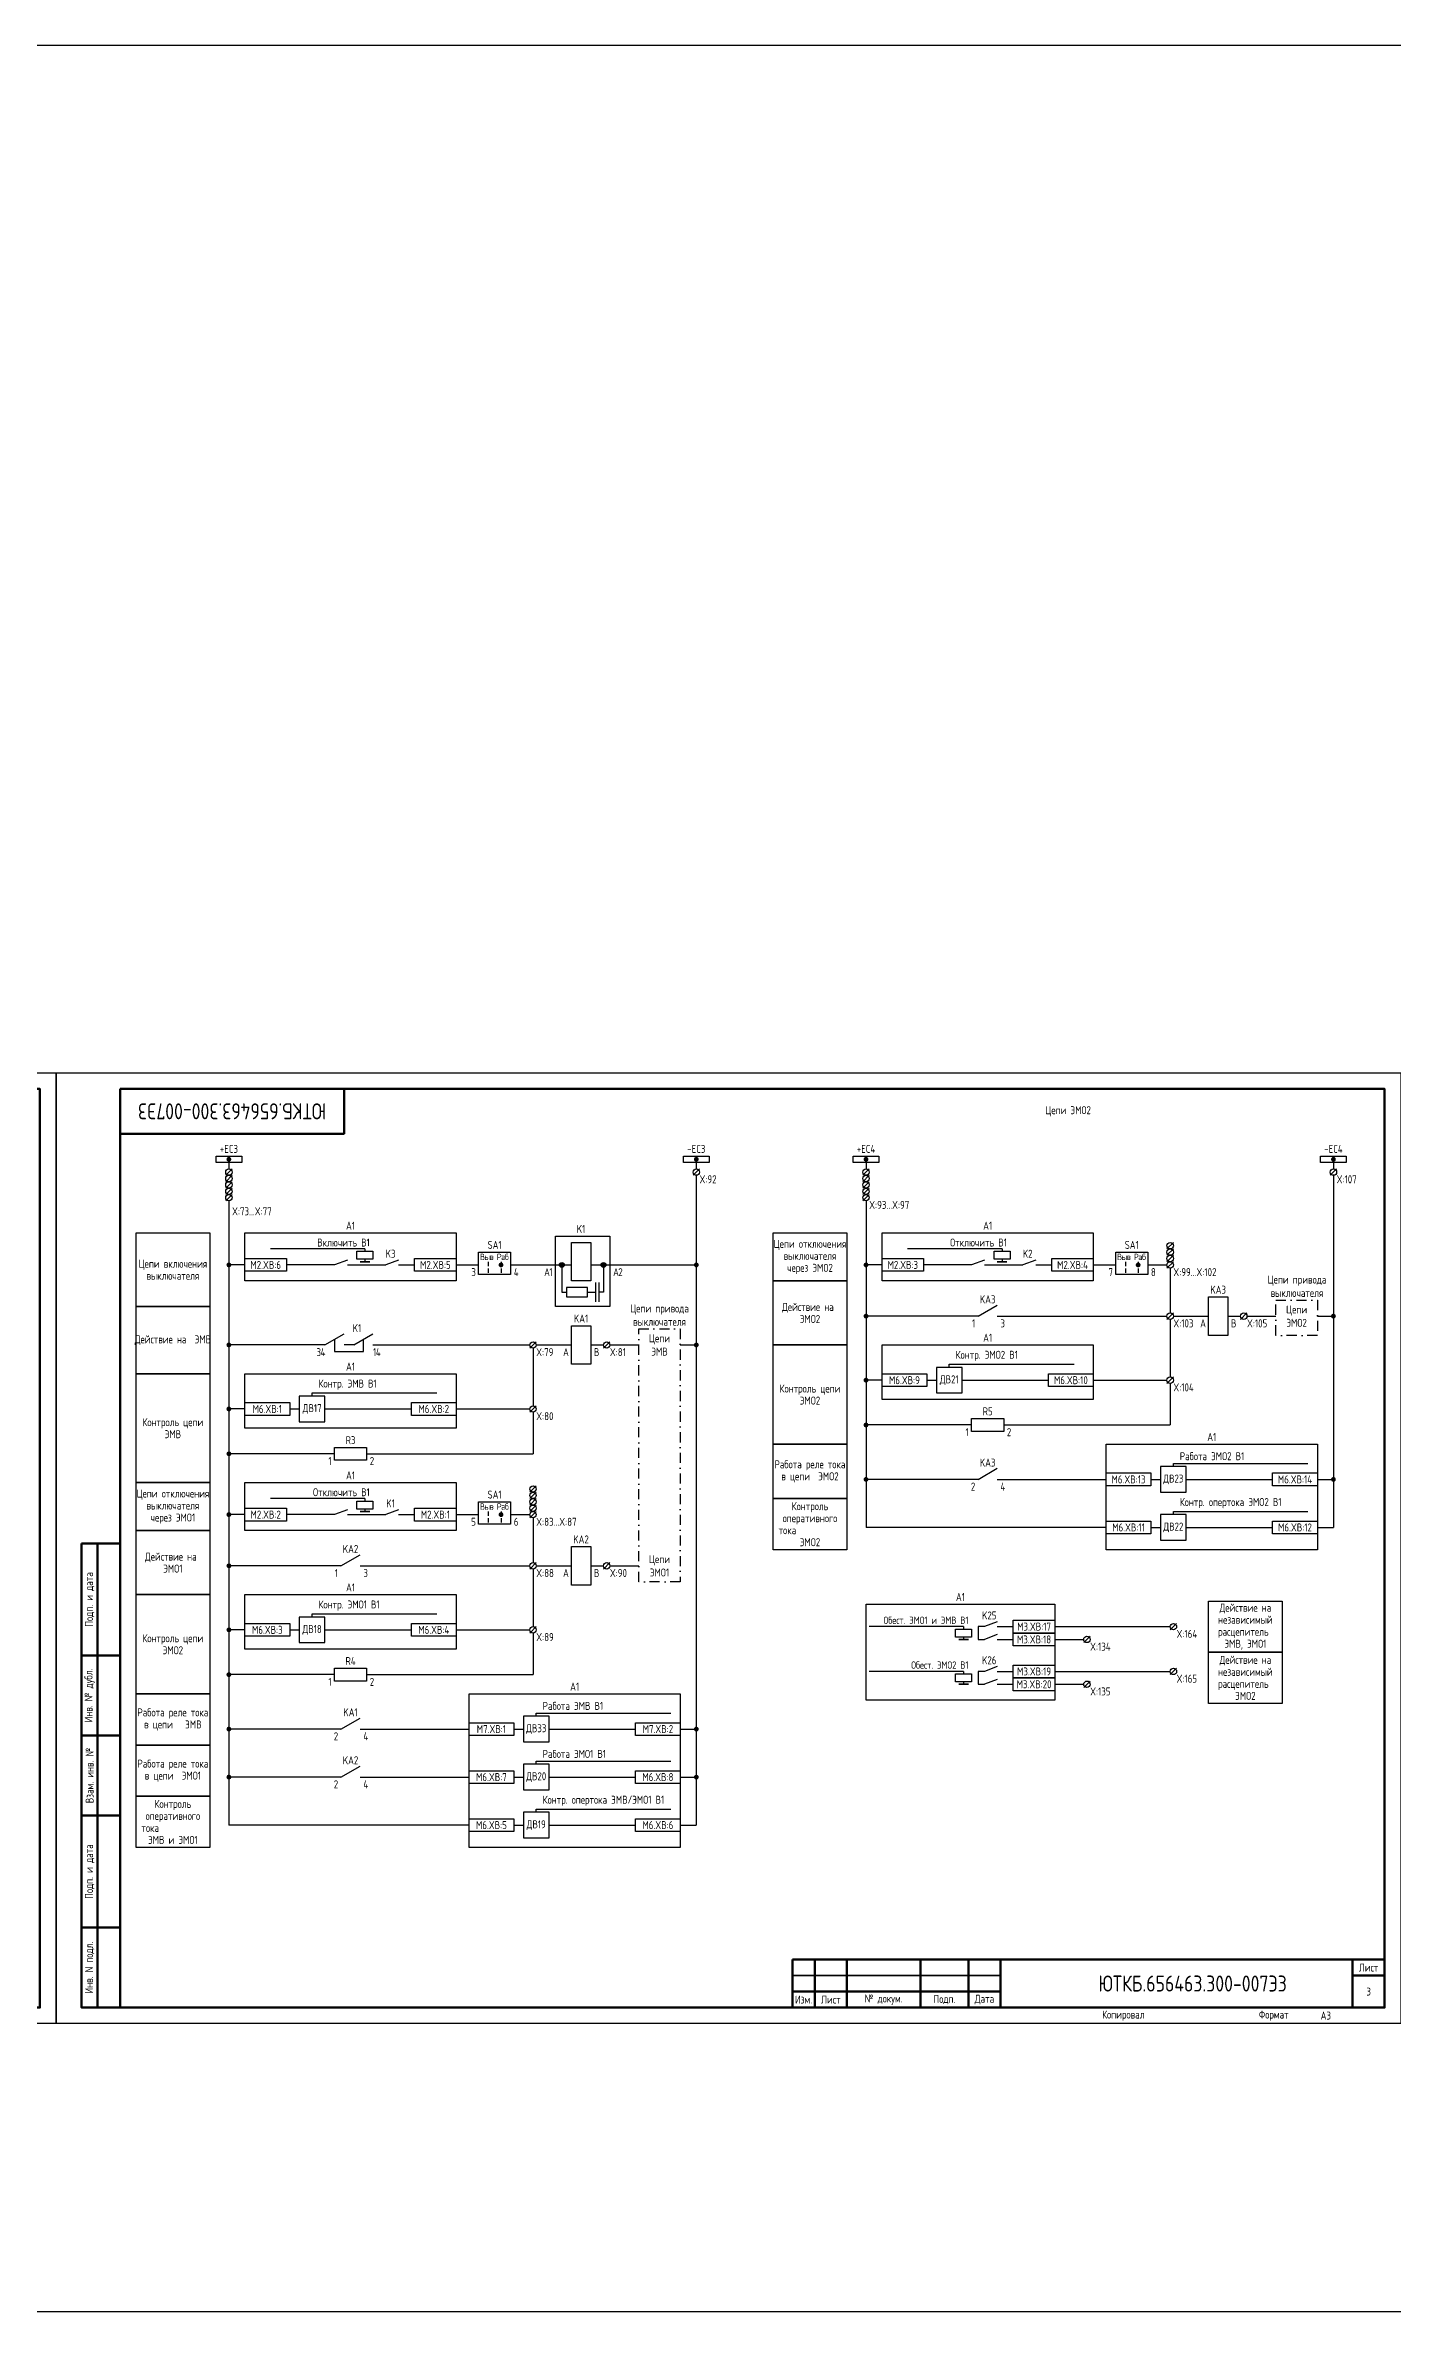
# Model space of a CAD drawing. Header units: millimetres. Extents: x -936 to 3453, y -90 to 618.
# Drawn here: x 837 to 1258, y -90 to 618 of the extents above; entities that cross this region are included whole.
import ezdxf

# ---------------------------------------------------------------- set-up
doc = ezdxf.new("R2010")
doc.units = ezdxf.units.MM
doc.linetypes.add('штрихпунктирная', pattern=[25.4, 12.7, -6.35, 0, -6.35])
doc.styles.add('Gost_type_A', font='GOST_0.TTF')

# ---------------------------------------------------------------- blocks, each defined once
blk = doc.blocks.new('Формат_А3')
blk.add_lwpolyline([(-420, 297), (0, 297), (0, 0), (-420, 0)], close=True)
at = {"lineweight": 50}
blk.add_lwpolyline([(-400, 292), (-5, 292), (-5, 5), (-400, 5)], close=True, dxfattribs=at)
blk = doc.blocks.new('Штамп угловой верхний')
at = {"lineweight": 50}
blk.add_lwpolyline([(0, 0), (70, 0), (70, -14), (0, -14)], close=True, dxfattribs=at)
blk = doc.blocks.new('Штамп левый нижний')
at = {"lineweight": 50}
for points in [[(-12, 145), (-7, 145), (-7, 110), (-12, 110)], [(-7, 145), (0, 145), (0, 110), (-7, 110)], [(-12, 110), (-7, 110), (-7, 85), (-12, 85)], [(-7, 110), (0, 110), (0, 85), (-7, 85)], [(-12, 85), (-7, 85), (-7, 60), (-12, 60)], [(-7, 85), (0, 85), (0, 60), (-7, 60)], [(-12, 60), (-7, 60), (-7, 25), (-12, 25)], [(-7, 60), (0, 60), (0, 25), (-7, 25)], [(-12, 25), (-7, 25), (-7, 0), (-12, 0)], [(-7, 25), (0, 25), (0, 0), (-7, 0)]]:
    blk.add_lwpolyline(points, close=True, dxfattribs=at)
at = {"char_height": 2.5, "attachment_point": 5, "rotation": 90, "style": 'Gost_type_A'}
for s, insert, width in [('Подп. и дата', (-9.5, 127.5), 35), ('Инв. № дубл.', (-9.5, 97.5), 25), ('Взам. инв. №', (-9.5, 72.5), 25), ('Подп. и дата', (-9.5, 42.5), 35), ('Инв. N подл.', (-9.5, 12.5), 25)]:
    blk.add_mtext(s, dxfattribs=dict(at, insert=insert, width=width))
blk = doc.blocks.new('Штамп малый нижний')
at = {"lineweight": 50}
for points in [[(-185, 15), (-178, 15), (-178, 5), (-185, 5)], [(-178, 15), (-168, 15), (-168, 5), (-178, 5)], [(-168, 15), (-145, 15), (-145, 5), (-168, 5)], [(-145, 15), (-130, 15), (-130, 5), (-145, 5)], [(-130, 15), (-120, 15), (-120, 5), (-130, 5)], [(-120, 15), (-10, 15), (-10, 0), (-120, 0)], [(-10, 15), (0, 15), (0, 10), (-10, 10)], [(-10, 10), (0, 10), (0, 0), (-10, 0)], [(-185, 5), (-178, 5), (-178, 0), (-185, 0)], [(-178, 5), (-168, 5), (-168, 0), (-178, 0)], [(-168, 5), (-145, 5), (-145, 0), (-168, 0)], [(-145, 5), (-130, 5), (-130, 0), (-145, 0)], [(-130, 5), (-120, 5), (-120, 0), (-130, 0)]]:
    blk.add_lwpolyline(points, close=True, dxfattribs=at)
for points in [[(-185, 15), (-178, 15), (-178, 10), (-185, 10)], [(-178, 15), (-168, 15), (-168, 10), (-178, 10)], [(-168, 15), (-145, 15), (-145, 10), (-168, 10)], [(-145, 15), (-130, 15), (-130, 10), (-145, 10)], [(-130, 15), (-120, 15), (-120, 10), (-130, 10)], [(-185, 10), (-178, 10), (-178, 5), (-185, 5)], [(-178, 10), (-168, 10), (-168, 5), (-178, 5)], [(-168, 10), (-145, 10), (-145, 5), (-168, 5)], [(-145, 10), (-130, 10), (-130, 5), (-145, 5)], [(-130, 10), (-120, 10), (-120, 5), (-130, 5)]]:
    blk.add_lwpolyline(points, close=True)
at = {"char_height": 2.5, "style": 'Gost_type_A'}
for s, insert, width, attachment_point in [('Лист', (-5, 12.5), 10, 5), ('Изм.', (-181.5, 2.5), 7, 5), ('Лист', (-173, 2.5), 10, 5), ('№ докум.', (-156.5, 2.5), 23, 5), ('Подп.', (-137.5, 2.5), 15, 5), ('Дата', (-125, 2.5), 10, 5), ('Копировал', (-75, -2.53), 13.1202, 6), ('Формат', (-30, -2.53), 13.1202, 6)]:
    blk.add_mtext(s, dxfattribs=dict(at, insert=insert, width=width, attachment_point=attachment_point))
blk = doc.blocks.new('POINT')
at = {"const_width": 0.75}
blk.add_lwpolyline([(-0.375, 0, 1), (0.375, 0, 1)], format="xyb", close=True, dxfattribs=at)
blk = doc.blocks.new('Шинка')
blk.add_lwpolyline([(-4, 1), (4, 1), (4, -1), (-4, -1)], close=True)
blk.add_blockref('POINT', (0, 0))
blk = doc.blocks.new('Переключатель_положение')
for p, q in [((2, 1), (2, -0.34)), ((2, -1.14), (2, -2.49))]:
    blk.add_line(p, q)

msp = doc.modelspace()

# ---------------------------------------------------------------- hatches: boundary and pattern name
at = {"ltscale": 4.8}
h = msp.add_hatch(color=256, dxfattribs=at)
edge = h.paths.add_edge_path()
edge.add_arc((998, 237), 0.75, 0, 360)
h = msp.add_hatch(color=256, dxfattribs=at)
edge = h.paths.add_edge_path()
edge.add_arc((1011, 237), 0.75, 0, 360)

# ---------------------------------------------------------------- linework, layer by layer
for p, q in [((894, 270), (894, 267)), ((1040, 270), (1040, 267)), ((1093, 270), (1093, 267)), ((1239, 270), (1239, 267)), ((895, 267), (893, 265)), ((895, 265), (893, 263)), ((895, 263), (893, 261)), ((1041, 267), (1039, 265)), ((1040, 265), (1040, 62)), ((1094, 267), (1092, 265)), ((1094, 265), (1092, 263)), ((1094, 263), (1092, 261)), ((1240, 267), (1238, 265)), ((1239, 265), (1239, 155)), ((895, 261), (893, 259)), ((895, 259), (893, 257)), ((894, 257), (894, 62)), ((1094, 261), (1092, 259)), ((1094, 259), (1092, 257)), ((1093, 257), (1093, 155)), ((936.5, 242), (907, 242)), ((936.5, 242), (936.5, 241.25)), ((1135.5, 242), (1106, 242)), ((1135.5, 242), (1135.5, 241.25)), ((1189, 244), (1187, 242)), ((1189, 242), (1187, 240)), ((899, 237), (894, 237)), ((927, 237), (912, 237)), ((931, 237), (943, 237)), ((936.5, 238.75), (936.5, 238)), ((965, 237), (972, 237)), ((982, 237), (1001, 237)), ((1007, 237), (1040, 237)), ((1098, 237), (1093, 237)), ((1126, 237), (1111, 237)), ((1130, 237), (1142, 237)), ((1135.5, 238.75), (1135.5, 238)), ((1164, 237), (1171, 237)), ((1181, 237), (1187, 237)), ((1189, 240), (1187, 238)), ((1189, 238), (1187, 236)), ((1188, 236), (1188, 222)), ((1128, 221), (1093, 221)), ((1128, 221), (1134, 224.46)), ((1134, 221), (1187, 221)), ((1189, 222), (1187, 220)), ((1188, 220), (1188, 202)), ((1189, 221), (1200, 221)), ((1206, 221), (1210, 221)), ((1212, 222), (1210, 220)), ((924, 212), (930, 215.46)), ((933, 212), (939, 215.46)), ((990, 213), (988, 211)), ((1013, 213), (1011, 211)), ((924, 212), (894, 212)), ((933, 212), (930, 212)), ((939, 212), (988, 212)), ((989, 211), (989, 193)), ((990, 212), (1001, 212)), ((1007, 212), (1011, 212)), ((1119, 206), (1158, 206)), ((1119, 205), (1119, 206)), ((1098, 201), (1093, 201)), ((1112, 201), (1115, 201)), ((1123, 201), (1150, 201)), ((1164, 201), (1187, 201)), ((1189, 202), (1187, 200)), ((1188, 200), (1188, 187)), ((899, 192), (894, 192)), ((913, 192), (916, 192)), ((920, 197), (959, 197)), ((920, 196), (920, 197)), ((924, 192), (951, 192)), ((965, 192), (988, 192)), ((990, 193), (988, 191)), ((989, 191), (989, 178)), ((1126, 187), (1093, 187)), ((1136, 187), (1188, 187)), ((927, 178), (894, 178)), ((937, 178), (989, 178)), ((1128, 170), (1093, 170)), ((1128, 170), (1134, 173.46)), ((1134, 170), (1168, 170)), ((1182, 170), (1185, 170)), ((1189, 175), (1231, 175)), ((1189, 174), (1189, 175)), ((1193, 170), (1220, 170)), ((1234, 170), (1239, 170)), ((936.5, 164), (907, 164)), ((936.5, 164), (936.5, 163.25)), ((990, 168), (988, 166)), ((990, 166), (988, 164)), ((990, 164), (988, 162)), ((899, 159), (894, 159)), ((927, 159), (912, 159)), ((931, 159), (943, 159)), ((936.5, 160.75), (936.5, 160)), ((965, 159), (972, 159)), ((982, 159), (988, 159)), ((990, 162), (988, 160)), ((990, 160), (988, 158)), ((989, 158), (989, 144)), ((1189, 160), (1231, 160)), ((1189, 159), (1189, 160)), ((1168, 155), (1093, 155)), ((1182, 155), (1185, 155)), ((1193, 155), (1220, 155)), ((1234, 155), (1239, 155)), ((929, 143), (894, 143)), ((929, 143), (935, 146.46)), ((935, 143), (988, 143)), ((990, 144), (988, 142)), ((989, 142), (989, 124)), ((990, 143), (1001, 143)), ((1007, 143), (1011, 143)), ((1013, 144), (1011, 142)), ((920, 128), (959, 128)), ((920, 127), (920, 128)), ((899, 123), (894, 123)), ((913, 123), (916, 123)), ((924, 123), (951, 123)), ((965, 123), (988, 123)), ((990, 124), (988, 122)), ((989, 122), (989, 109)), ((1123.5, 124), (1094, 124)), ((1123.5, 124), (1123.5, 123.25)), ((1123.5, 120.75), (1123.5, 120)), ((1163.01, 121), (1161.01, 119)), ((1190.01, 125), (1188.01, 123)), ((1152, 120), (1161, 120)), ((927, 109), (894, 109)), ((937, 109), (989, 109)), ((1123.5, 110), (1094, 110)), ((1123.5, 110), (1123.5, 109.25)), ((1123.5, 106.75), (1123.5, 106)), ((1163.01, 107), (1161.01, 105)), ((1190.01, 111), (1188.01, 109)), ((1152, 106), (1161, 106)), ((929, 92), (935, 95.46)), ((990, 97), (1032, 97)), ((990, 96), (990, 97)), ((929, 92), (894, 92)), ((935, 92), (969, 92)), ((983, 92), (986, 92)), ((994, 92), (1021, 92)), ((1035, 92), (1040, 92)), ((929, 77), (935, 80.46)), ((990, 82), (1032, 82)), ((990, 81), (990, 82)), ((929, 77), (894, 77)), ((935, 77), (969, 77)), ((983, 77), (986, 77)), ((994, 77), (1021, 77)), ((1035, 77), (1040, 77)), ((990, 67), (1032, 67)), ((990, 66), (990, 67)), ((969, 62), (894, 62)), ((983, 62), (986, 62)), ((994, 62), (1021, 62)), ((1035, 62), (1040, 62))]:
    msp.add_line(p, q)
at = {"ltscale": 4.32}
for p, q in [((931, 238.5), (927, 237)), ((947, 238.5), (943, 237)), ((1130, 238.5), (1126, 237)), ((1146, 238.5), (1142, 237)), ((931, 160.5), (927, 159)), ((947, 160.5), (943, 159)), ((1134, 125.5), (1130, 124)), ((1134, 121.5), (1130, 120)), ((1134, 111.5), (1130, 110)), ((1134, 107.5), (1130, 106))]:
    msp.add_line(p, q, dxfattribs=at)
at = {"ltscale": 1.08}
for p, q in [((947, 237), (952, 237)), ((1146, 237), (1151, 237)), ((947, 159), (952, 159)), ((1130, 124), (1128, 124)), ((1128, 124), (1128, 120)), ((1134, 124), (1139, 124)), ((1128, 120), (1130, 120)), ((1134, 120), (1139, 120)), ((1130, 110), (1128, 110)), ((1128, 110), (1128, 106)), ((1134, 110), (1139, 110)), ((1128, 106), (1130, 106)), ((1134, 106), (1139, 106))]:
    msp.add_line(p, q, dxfattribs=at)
at = {"ltscale": 4.8}
for p, q in [((998, 237), (998, 228.5)), ((1011, 237), (1011, 228.5)), ((998, 228.5), (999.5, 228.5)), ((1006, 228.5), (1008.5, 228.5)), ((1008.5, 231.5), (1008.5, 225.5)), ((1009.5, 231.5), (1009.5, 225.5)), ((1011, 228.5), (1009.5, 228.5))]:
    msp.add_line(p, q, dxfattribs=at)
at = {"ltscale": 0.75}
for p, q in [((1212, 221), (1221, 221)), ((1234, 221), (1239, 221)), ((1013, 212), (1022, 212)), ((1035, 212), (1040, 212)), ((1013, 143), (1022, 143))]:
    msp.add_line(p, q, dxfattribs=at)
at = {"color": 0, "ltscale": 0.5}
for p, q in [((927, 213.73), (927, 210)), ((936, 210), (936, 213.73)), ((927, 210), (936, 210))]:
    msp.add_line(p, q, dxfattribs=at)
at = {"ltscale": 4}
for p, q in [((1152, 124), (1188.01, 124)), ((1152, 110), (1188.01, 110))]:
    msp.add_line(p, q, dxfattribs=at)
for points in [[(-936, 618), (3453, 618), (3453, -90), (-936, -90)], [(888, 224), (865, 224), (865, 247), (888, 247)], [(899, 247), (965, 247), (965, 232), (899, 232)], [(939, 241.25), (939, 238.75), (934, 238.75), (934, 241.25)], [(972, 241), (982, 241), (982, 234), (972, 234)], [(996, 246), (1013, 246), (1013, 224), (996, 224)], [(1001, 244), (1007, 244), (1007, 232), (1001, 232)], [(1087, 232), (1064, 232), (1064, 247), (1087, 247)], [(1098, 247), (1164, 247), (1164, 232), (1098, 232)], [(1138, 241.25), (1138, 238.75), (1133, 238.75), (1133, 241.25)], [(1171, 241), (1181, 241), (1181, 234), (1171, 234)], [(899, 239), (912, 239), (912, 235), (899, 235)], [(938, 238), (935, 238)], [(952, 239), (965, 239), (965, 235), (952, 235)], [(1098, 239), (1111, 239), (1111, 235), (1098, 235)], [(1137, 238), (1134, 238)], [(1151, 239), (1164, 239), (1164, 235), (1151, 235)], [(1087, 212), (1064, 212), (1064, 232), (1087, 232)], [(1200, 227), (1206, 227), (1206, 215), (1200, 215)], [(888, 203), (865, 203), (865, 224), (888, 224)], [(1001, 218), (1007, 218), (1007, 206), (1001, 206)], [(1087, 181), (1064, 181), (1064, 212), (1087, 212)], [(1098, 212), (1164, 212), (1164, 195), (1098, 195)], [(888, 169), (865, 169), (865, 203), (888, 203)], [(899, 203), (965, 203), (965, 186), (899, 186)], [(1098, 203), (1112, 203), (1112, 199), (1098, 199)], [(1150, 203), (1164, 203), (1164, 199), (1150, 199)], [(899, 194), (913, 194), (913, 190), (899, 190)], [(951, 194), (965, 194), (965, 190), (951, 190)], [(1126, 189), (1136, 189), (1136, 185), (1126, 185)], [(927, 180), (937, 180), (937, 176), (927, 176)], [(1087, 164), (1064, 164), (1064, 181), (1087, 181)], [(1168, 181), (1234, 181), (1234, 148), (1168, 148)], [(1168, 172), (1182, 172), (1182, 168), (1168, 168)], [(1220, 172), (1234, 172), (1234, 168), (1220, 168)], [(888, 154), (865, 154), (865, 169), (888, 169)], [(899, 169), (965, 169), (965, 154), (899, 154)], [(939, 163.25), (939, 160.75), (934, 160.75), (934, 163.25)], [(972, 163), (982, 163), (982, 156), (972, 156)], [(1087, 148), (1064, 148), (1064, 164), (1087, 164)], [(899, 161), (912, 161), (912, 157), (899, 157)], [(938, 160), (935, 160)], [(952, 161), (965, 161), (965, 157), (952, 157)], [(1168, 157), (1182, 157), (1182, 153), (1168, 153)], [(1220, 157), (1234, 157), (1234, 153), (1220, 153)], [(888, 134), (865, 134), (865, 154), (888, 154)], [(1001, 149), (1007, 149), (1007, 137), (1001, 137)], [(888, 103), (865, 103), (865, 134), (888, 134)], [(899, 134), (965, 134), (965, 117), (899, 117)], [(1093, 131), (1152, 131), (1152, 101), (1093, 101)], [(1223, 116), (1200, 116), (1200, 132), (1223, 132)], [(899, 125), (913, 125), (913, 121), (899, 121)], [(951, 125), (965, 125), (965, 121), (951, 121)], [(1126, 123.25), (1126, 120.75), (1121, 120.75), (1121, 123.25)], [(1139, 126), (1152, 126), (1152, 122), (1139, 122)], [(1139, 122), (1152, 122), (1152, 118), (1139, 118)], [(1125, 120), (1122, 120)], [(1223, 100), (1200, 100), (1200, 116), (1223, 116)], [(927, 111), (937, 111), (937, 107), (927, 107)], [(1126, 109.25), (1126, 106.75), (1121, 106.75), (1121, 109.25)], [(1139, 112), (1152, 112), (1152, 108), (1139, 108)], [(1139, 108), (1152, 108), (1152, 104), (1139, 104)], [(888, 87), (865, 87), (865, 103), (888, 103)], [(969, 103), (1035, 103), (1035, 55), (969, 55)], [(1125, 106), (1122, 106)], [(969, 94), (983, 94), (983, 90), (969, 90)], [(1021, 94), (1035, 94), (1035, 90), (1021, 90)], [(888, 71), (865, 71), (865, 87), (888, 87)], [(969, 79), (983, 79), (983, 75), (969, 75)], [(1021, 79), (1035, 79), (1035, 75), (1021, 75)], [(888, 55), (865, 55), (865, 71), (888, 71)], [(969, 64), (983, 64), (983, 60), (969, 60)], [(1021, 64), (1035, 64), (1035, 60), (1021, 60)]]:
    msp.add_lwpolyline(points, close=True)
at = {"ltscale": 4.8}
msp.add_lwpolyline([(999.5, 227), (1006, 227), (1006, 230), (999.5, 230)], close=True, dxfattribs=at)
at = {"linetype": 'штрихпунктирная', "ltscale": 0.25}
for points in [[(1221, 226), (1234, 226), (1234, 215), (1221, 215)], [(1022, 217), (1035, 217), (1035, 138), (1022, 138)]]:
    msp.add_lwpolyline(points, close=True, dxfattribs=at)
at = {"ltscale": 4}
for points in [[(1115, 197), (1123, 197), (1123, 205), (1115, 205)], [(916, 188), (924, 188), (924, 196), (916, 196)], [(1185, 166), (1193, 166), (1193, 174), (1185, 174)], [(1185, 151), (1193, 151), (1193, 159), (1185, 159)], [(916, 119), (924, 119), (924, 127), (916, 127)], [(986, 88), (994, 88), (994, 96), (986, 96)], [(986, 73), (994, 73), (994, 81), (986, 81)], [(986, 58), (994, 58), (994, 66), (986, 66)]]:
    msp.add_lwpolyline(points, close=True, dxfattribs=at)
for centre in [(894, 266), (894, 264), (894, 262), (1040, 266), (1093, 266), (1093, 264), (1093, 262), (1239, 266), (894, 260), (894, 258), (1093, 260), (1093, 258), (1188, 243), (1188, 241), (1188, 239), (1188, 237), (1188, 221), (1211, 221), (989, 212), (1012, 212), (1188, 201), (989, 192), (989, 167), (989, 165), (989, 163), (989, 161), (989, 159), (989, 143), (1012, 143), (989, 123), (1162.01, 120), (1189.01, 124), (1162.01, 106), (1189.01, 110)]:
    msp.add_circle(centre, 1)
at = {"ltscale": 4.8}
for centre in [(998, 237), (1011, 237)]:
    msp.add_circle(centre, 0.75, dxfattribs=at)

# ---------------------------------------------------------------- block references
for name, p in [('Формат_А3', (840, 0)), ('Формат_А3', (1260, 0)), ('Штамп угловой верхний', (860, 292)), ('Шинка', (894, 270)), ('Шинка', (1040, 270)), ('Шинка', (1093, 270)), ('Шинка', (1239, 270)), ('POINT', (894, 237)), ('Переключатель_положение', (973, 237)), ('POINT', (979, 237)), ('Переключатель_положение', (977, 237)), ('POINT', (1040, 237)), ('POINT', (1093, 237)), ('Переключатель_положение', (1172, 237)), ('POINT', (1178, 237)), ('Переключатель_положение', (1176, 237)), ('POINT', (1093, 221)), ('POINT', (1239, 221)), ('POINT', (894, 212)), ('POINT', (1040, 212)), ('POINT', (1093, 201)), ('POINT', (894, 192)), ('POINT', (1093, 187)), ('POINT', (894, 178)), ('POINT', (1093, 170)), ('POINT', (1239, 170)), ('POINT', (894, 159)), ('Переключатель_положение', (973, 159)), ('POINT', (979, 159)), ('Переключатель_положение', (977, 159)), ('Штамп левый нижний', (860, 5)), ('POINT', (894, 143)), ('POINT', (894, 123)), ('POINT', (894, 109)), ('POINT', (894, 92)), ('POINT', (1040, 92)), ('POINT', (894, 77)), ('POINT', (1040, 77)), ('Штамп малый нижний', (1255, 5))]:
    msp.add_blockref(name, p)

# ---------------------------------------------------------------- texts
at = {"insert": (895, 285), "char_height": 5, "width": 70, "attachment_point": 5, "rotation": 180, "style": 'Gost_type_A'}
msp.add_mtext('ЮТКБ.656463.300-007Э3', dxfattribs=at)
at = {"char_height": 2.5, "line_spacing_factor": 0.9, "style": 'Gost_type_A'}
for s, insert, width, attachment_point in [('Цепи ЭМО2', (1156.13, 285), 200.2502, 5), ('X:92', (1041, 265), 16, 1), ('X:107', (1240, 265), 16, 1), ('X:73...X:77', (895, 255), 16, 1), ('X:93...X:97', (1094, 257), 16, 1), ('A1', (932, 248), 66, 8), ('A1', (1131, 248), 66, 8), ('Цепи отключения выключателя через ЭМО2', (1075.5, 239.5), 23, 5), ('Цепи включения выключателя', (876.5, 235.5), 23, 5), ('X:99...X:102', (1189, 236), 8, 1), ('Действие на  ЭМО2', (1075.5, 222), 23, 5), ('X:103', (1189, 220), 8.9978, 1), ('X:105', (1212, 220), 8, 1), ('Действие на  ЭМВ', (876.5, 213.5), 23, 5), ('A1', (1131, 213), 66, 8), ('A1', (932, 204), 66, 8), ('X:79', (990, 211), 8, 1), ('X:81', (1013, 211), 8, 1), ('Контроль цепи ЭМО2 ', (1075.5, 196.5), 23, 5), ('X:104', (1189, 200), 8, 1), ('R5', (1131, 190), 10, 8), ('Контроль цепи ЭМВ ', (876.5, 186), 23, 5), ('X:80', (990, 191), 8, 1), ('{\\T0.9;1}', (1125, 186), 5, 3), ('{\\T0.9;2}', (1137, 186), 5, 1), ('A1', (1201, 182), 66, 8), ('{\\T0.9;1}', (926, 177), 5, 3), ('R3', (932, 181), 10, 8), ('{\\T0.9;2}', (938, 177), 5, 1), ('A1', (932, 170), 66, 8), ('Работа реле тока в цепи  ЭМО2', (1075.5, 172.5), 23, 5), ('Цепи отключения выключателя через ЭМО1', (876.5, 161.5), 23, 5), ('Контроль оперативного тока            ЭМО2 ', (1075.5, 156), 23, 5), ('X:83...X:87', (990, 158), 8, 1), ('Действие на  ЭМО1', (876.5, 144), 23, 5), ('X:88', (990, 142), 8.9978, 1), ('X:90', (1013, 142), 8, 1), ('A1', (932, 135), 66, 8), ('A1', (1122.5, 132), 59, 8), ('Действие на независимый расцепитель  ЭМВ, ЭМО1', (1211.5, 124), 23, 5), ('Контроль цепи ЭМО2 ', (876.5, 118.5), 23, 5), ('X:89', (990, 122), 8, 1), ('X:164', (1190.01, 123), 8, 1), ('R4', (932, 112), 10, 8), ('X:134', (1163.01, 119), 8, 1), ('Действие на независимый расцепитель  ЭМО2', (1211.5, 108), 23, 5), ('{\\T0.9;1}', (926, 108), 5, 3), ('{\\T0.9;2}', (938, 108), 5, 1), ('A1', (1002, 104), 66, 8), ('X:165', (1190.01, 109), 8, 1), ('X:135', (1163.01, 105), 8, 1), ('Работа реле тока в цепи   ЭМВ', (876.5, 95), 23, 5), ('Работа реле тока в цепи  ЭМО1', (876.5, 79), 23, 5), ('Контроль оперативного тока            ЭМВ и ЭМО1 ', (876.5, 63), 23, 5)]:
    msp.add_mtext(s, dxfattribs=dict(at, insert=insert, width=width, attachment_point=attachment_point))
at = {"style": 'Gost_type_A'}
for s, insert, char_height, width, attachment_point in [('+EC3', (894, 272), 2.5, 10, 8), ('-EC3', (1040, 272), 2.5, 10, 8), ('+EC4', (1093, 272), 2.5, 10, 8), ('-EC4', (1239, 272), 2.5, 10, 8), ('K1', (1004, 247), 2.5, 7, 8), ('Включить В1', (938, 244), 2.5, 31.0015, 6), ('K3', (944.5, 240.5), 2.5, 5, 5), ('SA1', (977, 242), 2.5, 10, 8), ('Отключить В1', (1137, 244), 2.5, 31.0015, 6), ('K2', (1143.5, 240.5), 2.5, 5, 5), ('SA1', (1176, 242), 2.5, 10, 8), ('M2.XВ:6', (905.5, 237), 2.5, 13, 5), ('M2.XВ:5', (958.5, 237), 2.5, 13, 5), ('{\\T0.9;3}', (971, 236), 2.5, 5, 3), ('{\\T0.9;Выв}', (974.5, 239.5), 2, 5, 5), ('{\\T0.9;Раб}', (979.5, 239.5), 2, 5, 5), ('{\\T0.9;4}', (983, 236), 2.5, 5, 1), ('{\\T0.9;A1}', (995, 236), 2.5, 5, 3), ('{\\T0.9;A2}', (1014, 236), 2.5, 5, 1), ('M2.XВ:3', (1104.5, 237), 2.5, 13, 5), ('M2.XВ:4', (1157.5, 237), 2.5, 13, 5), ('{\\T0.9;7}', (1170, 236), 2.5, 5, 3), ('{\\T0.9;Выв}', (1173.5, 239.5), 2, 5, 5), ('{\\T0.9;Раб}', (1178.5, 239.5), 2, 5, 5), ('{\\T0.9;8}', (1182, 236), 2.5, 5, 1), ('Цепи привода\\Pвыключателя', (1227.61, 227), 2.5, 23, 8), ('KA3', (1131, 225), 2.5, 18, 8), ('KA3', (1203, 228), 2.5, 18, 8), ('KA1', (1004, 219), 2.5, 18, 8), ('Цепи привода\\Pвыключателя', (1028.5, 218), 2.5, 23, 8), ('{\\T0.9;1}', (1127, 220), 2.5, 5, 3), ('{\\T0.9;3}', (1135, 220), 2.5, 5, 1), ('{\\T0.9;А}', (1199, 220), 2.5, 5, 3), ('{\\T0.9;B}', (1207, 220), 2.5, 5, 1), ('Цепи\\PЭМО2', (1227.5, 221), 2.5, 13, 5), ('K1', (934, 216), 2.5, 18, 8), ('Цепи\\PЭМВ', (1028.5, 212), 2.5, 13, 5), ('{\\T0.9;34}', (924, 211), 2.5, 5, 3), ('{\\T0.9;14}', (939, 211), 2.5, 5, 1), ('{\\T0.9;А}', (1000, 211), 2.5, 5, 3), ('{\\T0.9;B}', (1008, 211), 2.5, 5, 1), ('Контр. ЭМО2 В1', (1121, 207), 2.5, 35.7119, 7), ('Контр. ЭМВ В1', (922, 198), 2.5, 35.7119, 7), ('M6.XВ:9', (1105, 201), 2.5, 14, 5), ('ДВ21', (1119, 201), 2.5, 7.9998, 5), ('M6.XВ:10', (1157, 201), 2.5, 14, 5), ('{\\C0;M6.XВ:1}', (906, 192), 2.5, 14, 5), ('ДВ17', (920, 192), 2.5, 7.9998, 5), ('{\\C0;M6.XВ:2}', (958, 192), 2.5, 14, 5), ('Работа ЭМО2 В1', (1191, 176), 2.5, 40.9997, 7), ('KA3', (1131, 174), 2.5, 18, 8), ('M6.XВ:13', (1175, 170), 2.5, 14, 5), ('ДВ23', (1189, 170), 2.5, 7.9998, 5), ('M6.XВ:14', (1227, 170), 2.5, 14, 5), ('Отключить В1', (938, 166), 2.5, 31.0015, 6), ('K1', (944.5, 162.5), 2.5, 5, 5), ('SA1', (977, 164), 2.5, 10, 8), ('{\\T0.9;2}', (1127, 169), 2.5, 5, 3), ('{\\T0.9;4}', (1135, 169), 2.5, 5, 1), ('Контр. опертока ЭМО2 В1', (1191, 161), 2.5, 40.9997, 7), ('M2.XВ:2', (905.5, 159), 2.5, 13, 5), ('M2.XВ:1', (958.5, 159), 2.5, 13, 5), ('{\\T0.9;5}', (971, 158), 2.5, 5, 3), ('{\\T0.9;Выв}', (974.5, 161.5), 2, 5, 5), ('{\\T0.9;Раб}', (979.5, 161.5), 2, 5, 5), ('{\\T0.9;6}', (983, 158), 2.5, 5, 1), ('M6.XВ:11', (1175, 155), 2.5, 14, 5), ('ДВ22', (1189, 155), 2.5, 7.9998, 5), ('M6.XВ:12', (1227, 155), 2.5, 14, 5), ('KA2', (932, 147), 2.5, 18, 8), ('KA2', (1004, 150), 2.5, 18, 8), ('{\\T0.9;1}', (928, 142), 2.5, 5, 3), ('{\\T0.9;3}', (936, 142), 2.5, 5, 1), ('{\\T0.9;А}', (1000, 142), 2.5, 5, 3), ('{\\T0.9;B}', (1008, 142), 2.5, 5, 1), ('Цепи\\PЭМО1', (1028.5, 143), 2.5, 13, 5), ('Контр. ЭМО1 В1', (922, 129), 2.5, 35.7119, 7), ('K25', (1131.5, 127.5), 2.5, 5, 5), ('M6.XВ:3', (906, 123), 2.5, 14, 5), ('ДВ18', (920, 123), 2.5, 7.9998, 5), ('M6.XВ:4', (958, 123), 2.5, 14, 5), ('M3.XВ:18', (1145.5, 120), 2.5, 13, 5), ('M3.XВ:17', (1145.5, 124), 2.5, 13, 5), ('K26', (1131.5, 113.5), 2.5, 5, 5), ('M3.XВ:20', (1145.5, 106), 2.5, 13, 5), ('M3.XВ:19', (1145.5, 110), 2.5, 13, 5), ('KA1', (932, 96), 2.5, 18, 8), ('M7.XВ:1', (976, 92), 2.5, 14, 5), ('ДВ33', (990, 92), 2.5, 7.9998, 5), ('M7.XВ:2', (1028, 92), 2.5, 14, 5), ('{\\T0.9;2}', (928, 91), 2.5, 5, 3), ('{\\T0.9;4}', (936, 91), 2.5, 5, 1), ('Работа ЭМО1 В1', (992, 83), 2.5, 40.9997, 7), ('KA2', (932, 81), 2.5, 18, 8), ('M6.XВ:7', (976, 77), 2.5, 14, 5), ('ДВ20', (990, 77), 2.5, 7.9998, 5), ('M6.XВ:8', (1028, 77), 2.5, 14, 5), ('{\\T0.9;2}', (928, 76), 2.5, 5, 3), ('{\\T0.9;4}', (936, 76), 2.5, 5, 1), ('Контр. опертока ЭМВ/ЭМО1 В1', (992, 68), 2.5, 40.9997, 7), ('M6.XВ:5', (976, 62), 2.5, 14, 5), ('ДВ19', (990, 62), 2.5, 7.9998, 5), ('M6.XВ:6', (1028, 62), 2.5, 14, 5), ('ЮТКБ.656463.300-007Э3', (1195, 12.5), 5, 120, 5), ('3', (1250, 10), 2.5, 10, 5), ('A3', (1235, 2.5), 2.5, 20, 4)]:
    msp.add_mtext(s, dxfattribs=dict(at, insert=insert, char_height=char_height, width=width, attachment_point=attachment_point))
at = {"color": 6, "char_height": 2.5, "style": 'Gost_type_A'}
for s, insert, width, attachment_point in [('{\\H0.91667x;Обест. ЭМО1 и ЭМВ В1}', (1125, 126), 31.0015, 6), ('{\\H0.91667x;Обест. ЭМО2 В1}', (1125, 112), 31.0015, 6), ('Работа ЭМВ В1', (992, 98), 40.9997, 7)]:
    msp.add_mtext(s, dxfattribs=dict(at, insert=insert, width=width, attachment_point=attachment_point))

doc.saveas('drawing.dxf')
